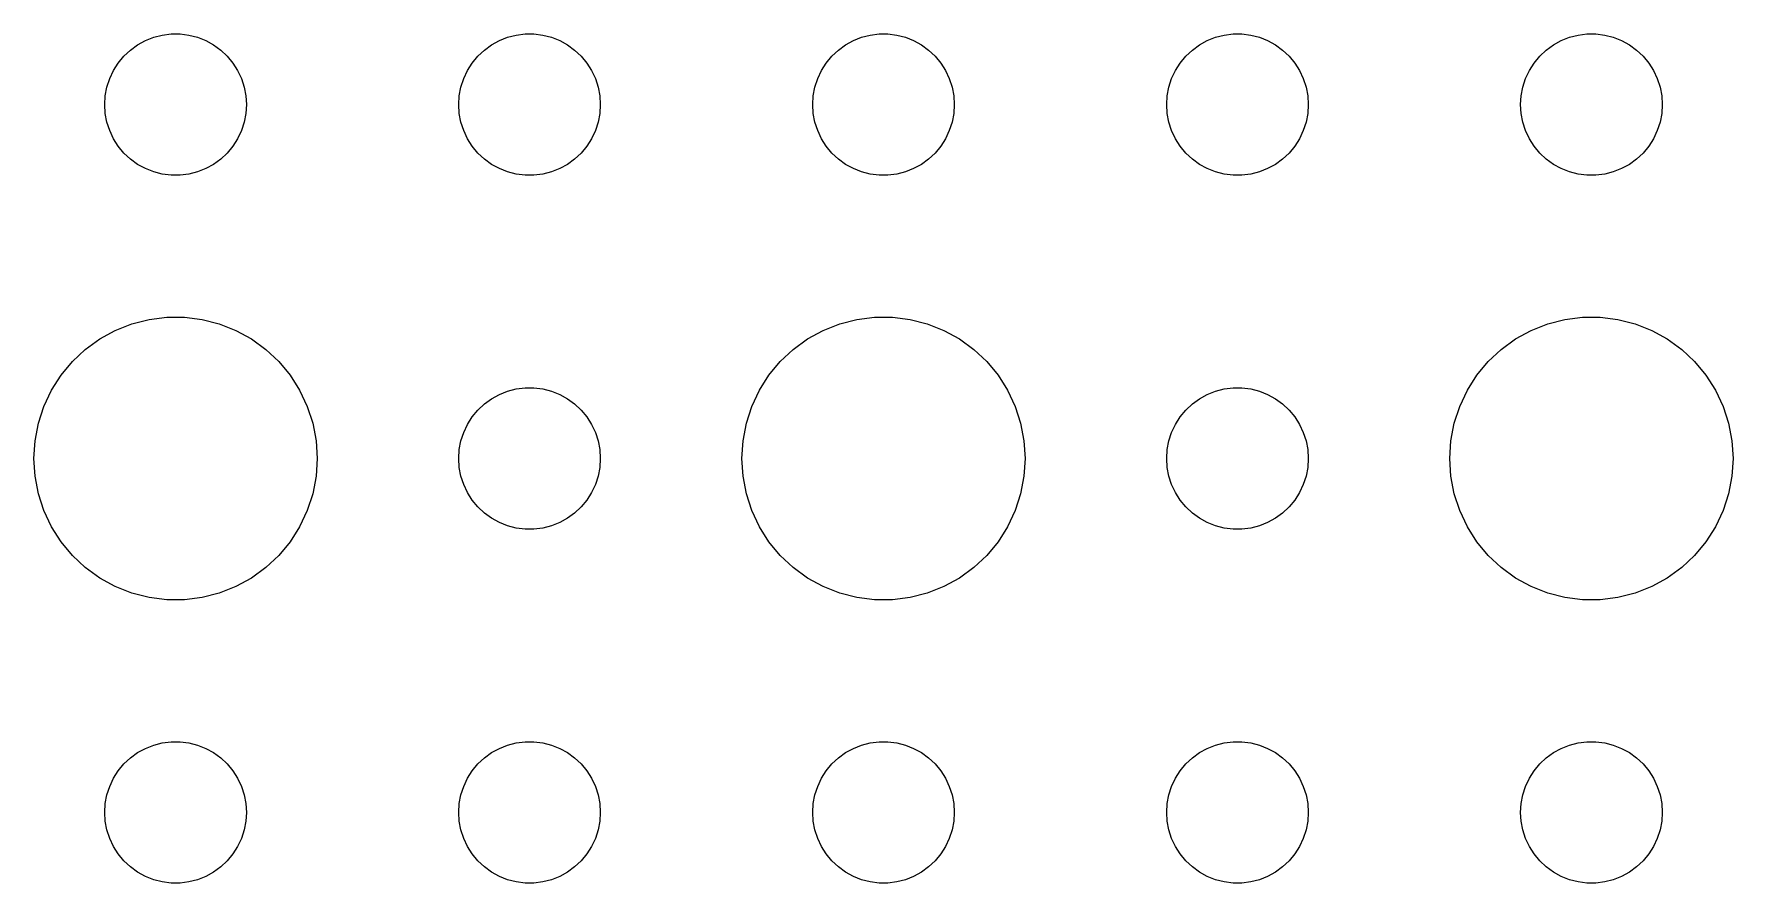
# Model space of a CAD drawing. Header units: metres. Extents: x -127 to 127, y -127 to 127.
# Drawn here: x 12 to 48, y -99 to -81 of the extents above; entities that cross this region are included whole.
import ezdxf

# ---------------------------------------------------------------- set-up
doc = ezdxf.new("R2010")
doc.units = ezdxf.units.M

msp = doc.modelspace()

# ---------------------------------------------------------------- linework, layer by layer
for p, q in [((13.9065, -81.4732), (14.0439, -81.3442)), ((14.0439, -81.3442), (14.1963, -81.2335)), ((14.1963, -81.2335), (14.3613, -81.1428)), ((14.3613, -81.1428), (14.5365, -81.0734)), ((14.5365, -81.0734), (14.7189, -81.0266)), ((14.7189, -81.0266), (14.9058, -81.003)), ((14.9058, -81.003), (15.0942, -81.003)), ((15.0942, -81.003), (15.2811, -81.0266)), ((15.2811, -81.0266), (15.4635, -81.0734)), ((15.4635, -81.0734), (15.6387, -81.1428)), ((15.6387, -81.1428), (15.8037, -81.2335)), ((15.8037, -81.2335), (15.9561, -81.3442)), ((15.9561, -81.3442), (16.0934, -81.4732)), ((21.4065, -81.4732), (21.5439, -81.3442)), ((21.5439, -81.3442), (21.6963, -81.2335)), ((21.6963, -81.2335), (21.8613, -81.1428)), ((21.8613, -81.1428), (22.0365, -81.0734)), ((22.0365, -81.0734), (22.2189, -81.0266)), ((22.2189, -81.0266), (22.4058, -81.003)), ((22.4058, -81.003), (22.5942, -81.003)), ((22.5942, -81.003), (22.7811, -81.0266)), ((22.7811, -81.0266), (22.9635, -81.0734)), ((22.9635, -81.0734), (23.1387, -81.1428)), ((23.1387, -81.1428), (23.3037, -81.2335)), ((23.3037, -81.2335), (23.4561, -81.3442)), ((23.4561, -81.3442), (23.5934, -81.4732)), ((28.9065, -81.4732), (29.0439, -81.3442)), ((29.0439, -81.3442), (29.1963, -81.2335)), ((29.1963, -81.2335), (29.3613, -81.1428)), ((29.3613, -81.1428), (29.5365, -81.0734)), ((29.5365, -81.0734), (29.7189, -81.0266)), ((29.7189, -81.0266), (29.9058, -81.003)), ((29.9058, -81.003), (30.0942, -81.003)), ((30.0942, -81.003), (30.2811, -81.0266)), ((30.2811, -81.0266), (30.4635, -81.0734)), ((30.4635, -81.0734), (30.6387, -81.1428)), ((30.6387, -81.1428), (30.8037, -81.2335)), ((30.8037, -81.2335), (30.9561, -81.3442)), ((30.9561, -81.3442), (31.0934, -81.4732)), ((36.4065, -81.4732), (36.5439, -81.3442)), ((36.5439, -81.3442), (36.6963, -81.2335)), ((36.6963, -81.2335), (36.8613, -81.1428)), ((36.8613, -81.1428), (37.0365, -81.0734)), ((37.0365, -81.0734), (37.2189, -81.0266)), ((37.2189, -81.0266), (37.4058, -81.003)), ((37.4058, -81.003), (37.5942, -81.003)), ((37.5942, -81.003), (37.7811, -81.0266)), ((37.7811, -81.0266), (37.9635, -81.0734)), ((37.9635, -81.0734), (38.1387, -81.1428)), ((38.1387, -81.1428), (38.3037, -81.2335)), ((38.3037, -81.2335), (38.4561, -81.3442)), ((38.4561, -81.3442), (38.5934, -81.4732)), ((43.9065, -81.4732), (44.0439, -81.3442)), ((44.0439, -81.3442), (44.1963, -81.2335)), ((44.1963, -81.2335), (44.3613, -81.1428)), ((44.3613, -81.1428), (44.5365, -81.0734)), ((44.5365, -81.0734), (44.7189, -81.0266)), ((44.7189, -81.0266), (44.9058, -81.003)), ((44.9058, -81.003), (45.0942, -81.003)), ((45.0942, -81.003), (45.2811, -81.0266)), ((45.2811, -81.0266), (45.4635, -81.0734)), ((45.4635, -81.0734), (45.6387, -81.1428)), ((45.6387, -81.1428), (45.8037, -81.2335)), ((45.8037, -81.2335), (45.9561, -81.3442)), ((45.9561, -81.3442), (46.0934, -81.4732)), ((13.6855, -81.7774), (13.7865, -81.6183)), ((13.7865, -81.6183), (13.9065, -81.4732)), ((16.0934, -81.4732), (16.2135, -81.6183)), ((16.2135, -81.6183), (16.3145, -81.7774)), ((21.1855, -81.7774), (21.2865, -81.6183)), ((21.2865, -81.6183), (21.4065, -81.4732)), ((23.5934, -81.4732), (23.7135, -81.6183)), ((23.7135, -81.6183), (23.8145, -81.7774)), ((28.6855, -81.7774), (28.7865, -81.6183)), ((28.7865, -81.6183), (28.9065, -81.4732)), ((31.0934, -81.4732), (31.2135, -81.6183)), ((31.2135, -81.6183), (31.3145, -81.7774)), ((36.1855, -81.7774), (36.2865, -81.6183)), ((36.2865, -81.6183), (36.4065, -81.4732)), ((38.5934, -81.4732), (38.7135, -81.6183)), ((38.7135, -81.6183), (38.8145, -81.7774)), ((43.6855, -81.7774), (43.7865, -81.6183)), ((43.7865, -81.6183), (43.9065, -81.4732)), ((46.0934, -81.4732), (46.2135, -81.6183)), ((46.2135, -81.6183), (46.3145, -81.7774)), ((13.5471, -82.127), (13.6053, -81.9478)), ((13.6053, -81.9478), (13.6855, -81.7774)), ((16.3145, -81.7774), (16.3947, -81.9478)), ((16.3947, -81.9478), (16.4529, -82.127)), ((21.0471, -82.127), (21.1053, -81.9478)), ((21.1053, -81.9478), (21.1855, -81.7774)), ((23.8145, -81.7774), (23.8947, -81.9478)), ((23.8947, -81.9478), (23.9529, -82.127)), ((28.5471, -82.127), (28.6053, -81.9478)), ((28.6053, -81.9478), (28.6855, -81.7774)), ((31.3145, -81.7774), (31.3947, -81.9478)), ((31.3947, -81.9478), (31.4529, -82.127)), ((36.0471, -82.127), (36.1053, -81.9478)), ((36.1053, -81.9478), (36.1855, -81.7774)), ((38.8145, -81.7774), (38.8947, -81.9478)), ((38.8947, -81.9478), (38.9529, -82.127)), ((43.5471, -82.127), (43.6053, -81.9478)), ((43.6053, -81.9478), (43.6855, -81.7774)), ((46.3145, -81.7774), (46.3947, -81.9478)), ((46.3947, -81.9478), (46.4529, -82.127)), ((13.5, -82.5), (13.5118, -82.312)), ((13.5118, -82.312), (13.5471, -82.127)), ((16.4529, -82.127), (16.4882, -82.312)), ((16.4882, -82.312), (16.5, -82.5)), ((21, -82.5), (21.0118, -82.312)), ((21.0118, -82.312), (21.0471, -82.127)), ((23.9529, -82.127), (23.9882, -82.312)), ((23.9882, -82.312), (24, -82.5)), ((28.5, -82.5), (28.5118, -82.312)), ((28.5118, -82.312), (28.5471, -82.127)), ((31.4529, -82.127), (31.4882, -82.312)), ((31.4882, -82.312), (31.5, -82.5)), ((36, -82.5), (36.0118, -82.312)), ((36.0118, -82.312), (36.0471, -82.127)), ((38.9529, -82.127), (38.9882, -82.312)), ((38.9882, -82.312), (39, -82.5)), ((43.5, -82.5), (43.5118, -82.312)), ((43.5118, -82.312), (43.5471, -82.127)), ((46.4529, -82.127), (46.4882, -82.312)), ((46.4882, -82.312), (46.5, -82.5)), ((13.5118, -82.688), (13.5, -82.5)), ((13.5471, -82.873), (13.5118, -82.688)), ((16.4882, -82.688), (16.4529, -82.873)), ((16.5, -82.5), (16.4882, -82.688)), ((21.0118, -82.688), (21, -82.5)), ((21.0471, -82.873), (21.0118, -82.688)), ((23.9882, -82.688), (23.9529, -82.873)), ((24, -82.5), (23.9882, -82.688)), ((28.5118, -82.688), (28.5, -82.5)), ((28.5471, -82.873), (28.5118, -82.688)), ((31.4882, -82.688), (31.4529, -82.873)), ((31.5, -82.5), (31.4882, -82.688)), ((36.0118, -82.688), (36, -82.5)), ((36.0471, -82.873), (36.0118, -82.688)), ((38.9882, -82.688), (38.9529, -82.873)), ((39, -82.5), (38.9882, -82.688)), ((43.5118, -82.688), (43.5, -82.5)), ((43.5471, -82.873), (43.5118, -82.688)), ((46.4882, -82.688), (46.4529, -82.873)), ((46.5, -82.5), (46.4882, -82.688)), ((13.6053, -83.0522), (13.5471, -82.873)), ((13.6855, -83.2226), (13.6053, -83.0522)), ((16.3947, -83.0522), (16.3145, -83.2226)), ((16.4529, -82.873), (16.3947, -83.0522)), ((21.1053, -83.0522), (21.0471, -82.873)), ((21.1855, -83.2226), (21.1053, -83.0522)), ((23.8947, -83.0522), (23.8145, -83.2226)), ((23.9529, -82.873), (23.8947, -83.0522)), ((28.6053, -83.0522), (28.5471, -82.873)), ((28.6855, -83.2226), (28.6053, -83.0522)), ((31.3947, -83.0522), (31.3145, -83.2226)), ((31.4529, -82.873), (31.3947, -83.0522)), ((36.1053, -83.0522), (36.0471, -82.873)), ((36.1855, -83.2226), (36.1053, -83.0522)), ((38.8947, -83.0522), (38.8145, -83.2226)), ((38.9529, -82.873), (38.8947, -83.0522)), ((43.6053, -83.0522), (43.5471, -82.873)), ((43.6855, -83.2226), (43.6053, -83.0522)), ((46.3947, -83.0522), (46.3145, -83.2226)), ((46.4529, -82.873), (46.3947, -83.0522)), ((13.7865, -83.3817), (13.6855, -83.2226)), ((13.9065, -83.5268), (13.7865, -83.3817)), ((16.2135, -83.3817), (16.0934, -83.5268)), ((16.3145, -83.2226), (16.2135, -83.3817)), ((21.2865, -83.3817), (21.1855, -83.2226)), ((21.4065, -83.5268), (21.2865, -83.3817)), ((23.7135, -83.3817), (23.5934, -83.5268)), ((23.8145, -83.2226), (23.7135, -83.3817)), ((28.7865, -83.3817), (28.6855, -83.2226)), ((28.9065, -83.5268), (28.7865, -83.3817)), ((31.2135, -83.3817), (31.0934, -83.5268)), ((31.3145, -83.2226), (31.2135, -83.3817)), ((36.2865, -83.3817), (36.1855, -83.2226)), ((36.4065, -83.5268), (36.2865, -83.3817)), ((38.7135, -83.3817), (38.5934, -83.5268)), ((38.8145, -83.2226), (38.7135, -83.3817)), ((43.7865, -83.3817), (43.6855, -83.2226)), ((43.9065, -83.5268), (43.7865, -83.3817)), ((46.2135, -83.3817), (46.0934, -83.5268)), ((46.3145, -83.2226), (46.2135, -83.3817)), ((14.0439, -83.6558), (13.9065, -83.5268)), ((14.1963, -83.7665), (14.0439, -83.6558)), ((14.3613, -83.8572), (14.1963, -83.7665)), ((14.5365, -83.9266), (14.3613, -83.8572)), ((15.6387, -83.8572), (15.4635, -83.9266)), ((15.8037, -83.7665), (15.6387, -83.8572)), ((15.9561, -83.6558), (15.8037, -83.7665)), ((16.0934, -83.5268), (15.9561, -83.6558)), ((21.5439, -83.6558), (21.4065, -83.5268)), ((21.6963, -83.7665), (21.5439, -83.6558)), ((21.8613, -83.8572), (21.6963, -83.7665)), ((22.0365, -83.9266), (21.8613, -83.8572)), ((23.1387, -83.8572), (22.9635, -83.9266)), ((23.3037, -83.7665), (23.1387, -83.8572)), ((23.4561, -83.6558), (23.3037, -83.7665)), ((23.5934, -83.5268), (23.4561, -83.6558)), ((29.0439, -83.6558), (28.9065, -83.5268)), ((29.1963, -83.7665), (29.0439, -83.6558)), ((29.3613, -83.8572), (29.1963, -83.7665)), ((29.5365, -83.9266), (29.3613, -83.8572)), ((30.6387, -83.8572), (30.4635, -83.9266)), ((30.8037, -83.7665), (30.6387, -83.8572)), ((30.9561, -83.6558), (30.8037, -83.7665)), ((31.0934, -83.5268), (30.9561, -83.6558)), ((36.5439, -83.6558), (36.4065, -83.5268)), ((36.6963, -83.7665), (36.5439, -83.6558)), ((36.8613, -83.8572), (36.6963, -83.7665)), ((37.0365, -83.9266), (36.8613, -83.8572)), ((38.1387, -83.8572), (37.9635, -83.9266)), ((38.3037, -83.7665), (38.1387, -83.8572)), ((38.4561, -83.6558), (38.3037, -83.7665)), ((38.5934, -83.5268), (38.4561, -83.6558)), ((44.0439, -83.6558), (43.9065, -83.5268)), ((44.1963, -83.7665), (44.0439, -83.6558)), ((44.3613, -83.8572), (44.1963, -83.7665)), ((44.5365, -83.9266), (44.3613, -83.8572)), ((45.6387, -83.8572), (45.4635, -83.9266)), ((45.8037, -83.7665), (45.6387, -83.8572)), ((45.9561, -83.6558), (45.8037, -83.7665)), ((46.0934, -83.5268), (45.9561, -83.6558)), ((14.7189, -83.9734), (14.5365, -83.9266)), ((14.9058, -83.997), (14.7189, -83.9734)), ((15.0942, -83.997), (14.9058, -83.997)), ((15.2811, -83.9734), (15.0942, -83.997)), ((15.4635, -83.9266), (15.2811, -83.9734)), ((22.2189, -83.9734), (22.0365, -83.9266)), ((22.4058, -83.997), (22.2189, -83.9734)), ((22.5942, -83.997), (22.4058, -83.997)), ((22.7811, -83.9734), (22.5942, -83.997)), ((22.9635, -83.9266), (22.7811, -83.9734)), ((29.7189, -83.9734), (29.5365, -83.9266)), ((29.9058, -83.997), (29.7189, -83.9734)), ((30.0942, -83.997), (29.9058, -83.997)), ((30.2811, -83.9734), (30.0942, -83.997)), ((30.4635, -83.9266), (30.2811, -83.9734)), ((37.2189, -83.9734), (37.0365, -83.9266)), ((37.4058, -83.997), (37.2189, -83.9734)), ((37.5942, -83.997), (37.4058, -83.997)), ((37.7811, -83.9734), (37.5942, -83.997)), ((37.9635, -83.9266), (37.7811, -83.9734)), ((44.7189, -83.9734), (44.5365, -83.9266)), ((44.9058, -83.997), (44.7189, -83.9734)), ((45.0942, -83.997), (44.9058, -83.997)), ((45.2811, -83.9734), (45.0942, -83.997)), ((45.4635, -83.9266), (45.2811, -83.9734)), ((14.0729, -87.1468), (14.4379, -87.0531)), ((14.4379, -87.0531), (14.8116, -87.0059)), ((14.8116, -87.0059), (15.1884, -87.0059)), ((15.1884, -87.0059), (15.5621, -87.0531)), ((15.5621, -87.0531), (15.927, -87.1468)), ((29.0729, -87.1468), (29.4379, -87.0531)), ((29.4379, -87.0531), (29.8116, -87.0059)), ((29.8116, -87.0059), (30.1884, -87.0059)), ((30.1884, -87.0059), (30.5621, -87.0531)), ((30.5621, -87.0531), (30.927, -87.1468)), ((44.0729, -87.1468), (44.4379, -87.0531)), ((44.4379, -87.0531), (44.8116, -87.0059)), ((44.8116, -87.0059), (45.1884, -87.0059)), ((45.1884, -87.0059), (45.5621, -87.0531)), ((45.5621, -87.0531), (45.927, -87.1468)), ((13.0877, -87.6885), (13.3925, -87.467)), ((13.3925, -87.467), (13.7227, -87.2855)), ((13.7227, -87.2855), (14.0729, -87.1468)), ((15.927, -87.1468), (16.2773, -87.2855)), ((16.2773, -87.2855), (16.6075, -87.467)), ((16.6075, -87.467), (16.9123, -87.6885)), ((28.0877, -87.6885), (28.3925, -87.467)), ((28.3925, -87.467), (28.7227, -87.2855)), ((28.7227, -87.2855), (29.0729, -87.1468)), ((30.927, -87.1468), (31.2773, -87.2855)), ((31.2773, -87.2855), (31.6075, -87.467)), ((31.6075, -87.467), (31.9123, -87.6885)), ((43.0877, -87.6885), (43.3925, -87.467)), ((43.3925, -87.467), (43.7227, -87.2855)), ((43.7227, -87.2855), (44.0729, -87.1468)), ((45.927, -87.1468), (46.2773, -87.2855)), ((46.2773, -87.2855), (46.6075, -87.467)), ((46.6075, -87.467), (46.9123, -87.6885)), ((12.8131, -87.9464), (13.0877, -87.6885)), ((16.9123, -87.6885), (17.1869, -87.9464)), ((27.8131, -87.9464), (28.0877, -87.6885)), ((31.9123, -87.6885), (32.1869, -87.9464)), ((42.8131, -87.9464), (43.0877, -87.6885)), ((46.9123, -87.6885), (47.1869, -87.9464)), ((12.5729, -88.2366), (12.8131, -87.9464)), ((17.1869, -87.9464), (17.427, -88.2366)), ((27.5729, -88.2366), (27.8131, -87.9464)), ((32.1869, -87.9464), (32.427, -88.2366)), ((42.5729, -88.2366), (42.8131, -87.9464)), ((47.1869, -87.9464), (47.427, -88.2366)), ((12.2107, -88.8956), (12.3711, -88.5547)), ((12.3711, -88.5547), (12.5729, -88.2366)), ((17.427, -88.2366), (17.6289, -88.5547)), ((17.6289, -88.5547), (17.7893, -88.8956)), ((22.0365, -88.5734), (22.2189, -88.5266)), ((22.2189, -88.5266), (22.4058, -88.503)), ((22.4058, -88.503), (22.5942, -88.503)), ((22.5942, -88.503), (22.7811, -88.5266)), ((22.7811, -88.5266), (22.9635, -88.5734)), ((27.2107, -88.8956), (27.3711, -88.5547)), ((27.3711, -88.5547), (27.5729, -88.2366)), ((32.427, -88.2366), (32.6289, -88.5547)), ((32.6289, -88.5547), (32.7893, -88.8956)), ((37.0365, -88.5734), (37.2189, -88.5266)), ((37.2189, -88.5266), (37.4058, -88.503)), ((37.4058, -88.503), (37.5942, -88.503)), ((37.5942, -88.503), (37.7811, -88.5266)), ((37.7811, -88.5266), (37.9635, -88.5734)), ((42.2107, -88.8956), (42.3711, -88.5547)), ((42.3711, -88.5547), (42.5729, -88.2366)), ((47.427, -88.2366), (47.6289, -88.5547)), ((47.6289, -88.5547), (47.7893, -88.8956)), ((12.0942, -89.2539), (12.2107, -88.8956)), ((17.7893, -88.8956), (17.9057, -89.2539)), ((21.4065, -88.9732), (21.5439, -88.8442)), ((21.5439, -88.8442), (21.6963, -88.7335)), ((21.6963, -88.7335), (21.8613, -88.6428)), ((21.8613, -88.6428), (22.0365, -88.5734)), ((22.9635, -88.5734), (23.1387, -88.6428)), ((23.1387, -88.6428), (23.3037, -88.7335)), ((23.3037, -88.7335), (23.4561, -88.8442)), ((23.4561, -88.8442), (23.5934, -88.9732)), ((27.0942, -89.2539), (27.2107, -88.8956)), ((32.7893, -88.8956), (32.9057, -89.2539)), ((36.4065, -88.9732), (36.5439, -88.8442)), ((36.5439, -88.8442), (36.6963, -88.7335)), ((36.6963, -88.7335), (36.8613, -88.6428)), ((36.8613, -88.6428), (37.0365, -88.5734)), ((37.9635, -88.5734), (38.1387, -88.6428)), ((38.1387, -88.6428), (38.3037, -88.7335)), ((38.3037, -88.7335), (38.4561, -88.8442)), ((38.4561, -88.8442), (38.5934, -88.9732)), ((42.0942, -89.2539), (42.2107, -88.8956)), ((47.7893, -88.8956), (47.9057, -89.2539)), ((12.0237, -89.624), (12.0942, -89.2539)), ((17.9057, -89.2539), (17.9763, -89.624)), ((21.1053, -89.4478), (21.1855, -89.2774)), ((21.1855, -89.2774), (21.2865, -89.1183)), ((21.2865, -89.1183), (21.4065, -88.9732)), ((23.5934, -88.9732), (23.7135, -89.1183)), ((23.7135, -89.1183), (23.8145, -89.2774)), ((23.8145, -89.2774), (23.8947, -89.4478)), ((27.0237, -89.624), (27.0942, -89.2539)), ((32.9057, -89.2539), (32.9763, -89.624)), ((36.1053, -89.4478), (36.1855, -89.2774)), ((36.1855, -89.2774), (36.2865, -89.1183)), ((36.2865, -89.1183), (36.4065, -88.9732)), ((38.5934, -88.9732), (38.7135, -89.1183)), ((38.7135, -89.1183), (38.8145, -89.2774)), ((38.8145, -89.2774), (38.8947, -89.4478)), ((42.0237, -89.624), (42.0942, -89.2539)), ((47.9057, -89.2539), (47.9763, -89.624)), ((12, -90), (12.0237, -89.624)), ((17.9763, -89.624), (18, -90)), ((21.0118, -89.812), (21.0471, -89.627)), ((21.0471, -89.627), (21.1053, -89.4478)), ((23.8947, -89.4478), (23.9529, -89.627)), ((23.9529, -89.627), (23.9882, -89.812)), ((27, -90), (27.0237, -89.624)), ((32.9763, -89.624), (33, -90)), ((36.0118, -89.812), (36.0471, -89.627)), ((36.0471, -89.627), (36.1053, -89.4478)), ((38.8947, -89.4478), (38.9529, -89.627)), ((38.9529, -89.627), (38.9882, -89.812)), ((42, -90), (42.0237, -89.624)), ((47.9763, -89.624), (48, -90)), ((12.0237, -90.376), (12, -90)), ((18, -90), (17.9763, -90.376)), ((21, -90), (21.0118, -89.812)), ((21.0118, -90.188), (21, -90)), ((23.9882, -89.812), (24, -90)), ((24, -90), (23.9882, -90.188)), ((27.0237, -90.376), (27, -90)), ((33, -90), (32.9763, -90.376)), ((36, -90), (36.0118, -89.812)), ((36.0118, -90.188), (36, -90)), ((38.9882, -89.812), (39, -90)), ((39, -90), (38.9882, -90.188)), ((42.0237, -90.376), (42, -90)), ((48, -90), (47.9763, -90.376)), ((21.0471, -90.373), (21.0118, -90.188)), ((23.9882, -90.188), (23.9529, -90.373)), ((36.0471, -90.373), (36.0118, -90.188)), ((38.9882, -90.188), (38.9529, -90.373)), ((12.0942, -90.7461), (12.0237, -90.376)), ((17.9763, -90.376), (17.9057, -90.7461)), ((21.1053, -90.5522), (21.0471, -90.373)), ((21.1855, -90.7226), (21.1053, -90.5522)), ((23.8947, -90.5522), (23.8145, -90.7226)), ((23.9529, -90.373), (23.8947, -90.5522)), ((27.0942, -90.7461), (27.0237, -90.376)), ((32.9763, -90.376), (32.9057, -90.7461)), ((36.1053, -90.5522), (36.0471, -90.373)), ((36.1855, -90.7226), (36.1053, -90.5522)), ((38.8947, -90.5522), (38.8145, -90.7226)), ((38.9529, -90.373), (38.8947, -90.5522)), ((42.0942, -90.7461), (42.0237, -90.376)), ((47.9763, -90.376), (47.9057, -90.7461)), ((12.2107, -91.1044), (12.0942, -90.7461)), ((17.9057, -90.7461), (17.7893, -91.1044)), ((21.2865, -90.8817), (21.1855, -90.7226)), ((21.4065, -91.0268), (21.2865, -90.8817)), ((21.5439, -91.1558), (21.4065, -91.0268)), ((23.5934, -91.0268), (23.4561, -91.1558)), ((23.7135, -90.8817), (23.5934, -91.0268)), ((23.8145, -90.7226), (23.7135, -90.8817)), ((27.2107, -91.1044), (27.0942, -90.7461)), ((32.9057, -90.7461), (32.7893, -91.1044)), ((36.2865, -90.8817), (36.1855, -90.7226)), ((36.4065, -91.0268), (36.2865, -90.8817)), ((36.5439, -91.1558), (36.4065, -91.0268)), ((38.5934, -91.0268), (38.4561, -91.1558)), ((38.7135, -90.8817), (38.5934, -91.0268)), ((38.8145, -90.7226), (38.7135, -90.8817)), ((42.2107, -91.1044), (42.0942, -90.7461)), ((47.9057, -90.7461), (47.7893, -91.1044)), ((12.3711, -91.4453), (12.2107, -91.1044)), ((17.7893, -91.1044), (17.6289, -91.4453)), ((21.6963, -91.2665), (21.5439, -91.1558)), ((21.8613, -91.3572), (21.6963, -91.2665)), ((22.0365, -91.4266), (21.8613, -91.3572)), ((22.2189, -91.4734), (22.0365, -91.4266)), ((22.9635, -91.4266), (22.7811, -91.4734)), ((23.1387, -91.3572), (22.9635, -91.4266)), ((23.3037, -91.2665), (23.1387, -91.3572)), ((23.4561, -91.1558), (23.3037, -91.2665)), ((27.3711, -91.4453), (27.2107, -91.1044)), ((32.7893, -91.1044), (32.6289, -91.4453)), ((36.6963, -91.2665), (36.5439, -91.1558)), ((36.8613, -91.3572), (36.6963, -91.2665)), ((37.0365, -91.4266), (36.8613, -91.3572)), ((37.2189, -91.4734), (37.0365, -91.4266)), ((37.9635, -91.4266), (37.7811, -91.4734)), ((38.1387, -91.3572), (37.9635, -91.4266)), ((38.3037, -91.2665), (38.1387, -91.3572)), ((38.4561, -91.1558), (38.3037, -91.2665)), ((42.3711, -91.4453), (42.2107, -91.1044)), ((47.7893, -91.1044), (47.6289, -91.4453)), ((12.5729, -91.7634), (12.3711, -91.4453)), ((12.8131, -92.0536), (12.5729, -91.7634)), ((17.427, -91.7634), (17.1869, -92.0536)), ((17.6289, -91.4453), (17.427, -91.7634)), ((22.4058, -91.497), (22.2189, -91.4734)), ((22.5942, -91.497), (22.4058, -91.497)), ((22.7811, -91.4734), (22.5942, -91.497)), ((27.5729, -91.7634), (27.3711, -91.4453)), ((27.8131, -92.0536), (27.5729, -91.7634)), ((32.427, -91.7634), (32.1869, -92.0536)), ((32.6289, -91.4453), (32.427, -91.7634)), ((37.4058, -91.497), (37.2189, -91.4734)), ((37.5942, -91.497), (37.4058, -91.497)), ((37.7811, -91.4734), (37.5942, -91.497)), ((42.5729, -91.7634), (42.3711, -91.4453)), ((42.8131, -92.0536), (42.5729, -91.7634)), ((47.427, -91.7634), (47.1869, -92.0536)), ((47.6289, -91.4453), (47.427, -91.7634)), ((13.0877, -92.3115), (12.8131, -92.0536)), ((17.1869, -92.0536), (16.9123, -92.3115)), ((28.0877, -92.3115), (27.8131, -92.0536)), ((32.1869, -92.0536), (31.9123, -92.3115)), ((43.0877, -92.3115), (42.8131, -92.0536)), ((47.1869, -92.0536), (46.9123, -92.3115)), ((13.3925, -92.533), (13.0877, -92.3115)), ((16.9123, -92.3115), (16.6075, -92.533)), ((28.3925, -92.533), (28.0877, -92.3115)), ((31.9123, -92.3115), (31.6075, -92.533)), ((43.3925, -92.533), (43.0877, -92.3115)), ((46.9123, -92.3115), (46.6075, -92.533)), ((13.7227, -92.7145), (13.3925, -92.533)), ((14.0729, -92.8532), (13.7227, -92.7145)), ((14.4379, -92.9469), (14.0729, -92.8532)), ((15.927, -92.8532), (15.5621, -92.9469)), ((16.2773, -92.7145), (15.927, -92.8532)), ((16.6075, -92.533), (16.2773, -92.7145)), ((28.7227, -92.7145), (28.3925, -92.533)), ((29.0729, -92.8532), (28.7227, -92.7145)), ((29.4379, -92.9469), (29.0729, -92.8532)), ((30.927, -92.8532), (30.5621, -92.9469)), ((31.2773, -92.7145), (30.927, -92.8532)), ((31.6075, -92.533), (31.2773, -92.7145)), ((43.7227, -92.7145), (43.3925, -92.533)), ((44.0729, -92.8532), (43.7227, -92.7145)), ((44.4379, -92.9469), (44.0729, -92.8532)), ((45.927, -92.8532), (45.5621, -92.9469)), ((46.2773, -92.7145), (45.927, -92.8532)), ((46.6075, -92.533), (46.2773, -92.7145)), ((14.8116, -92.9941), (14.4379, -92.9469)), ((15.1884, -92.9941), (14.8116, -92.9941)), ((15.5621, -92.9469), (15.1884, -92.9941)), ((29.8116, -92.9941), (29.4379, -92.9469)), ((30.1884, -92.9941), (29.8116, -92.9941)), ((30.5621, -92.9469), (30.1884, -92.9941)), ((44.8116, -92.9941), (44.4379, -92.9469)), ((45.1884, -92.9941), (44.8116, -92.9941)), ((45.5621, -92.9469), (45.1884, -92.9941)), ((14.3613, -96.1428), (14.5365, -96.0734)), ((14.5365, -96.0734), (14.7189, -96.0266)), ((14.7189, -96.0266), (14.9058, -96.003)), ((14.9058, -96.003), (15.0942, -96.003)), ((15.0942, -96.003), (15.2811, -96.0266)), ((15.2811, -96.0266), (15.4635, -96.0734)), ((15.4635, -96.0734), (15.6387, -96.1428)), ((21.8613, -96.1428), (22.0365, -96.0734)), ((22.0365, -96.0734), (22.2189, -96.0266)), ((22.2189, -96.0266), (22.4058, -96.003)), ((22.4058, -96.003), (22.5942, -96.003)), ((22.5942, -96.003), (22.7811, -96.0266)), ((22.7811, -96.0266), (22.9635, -96.0734)), ((22.9635, -96.0734), (23.1387, -96.1428)), ((29.3613, -96.1428), (29.5365, -96.0734)), ((29.5365, -96.0734), (29.7189, -96.0266)), ((29.7189, -96.0266), (29.9058, -96.003)), ((29.9058, -96.003), (30.0942, -96.003)), ((30.0942, -96.003), (30.2811, -96.0266)), ((30.2811, -96.0266), (30.4635, -96.0734)), ((30.4635, -96.0734), (30.6387, -96.1428)), ((36.8613, -96.1428), (37.0365, -96.0734)), ((37.0365, -96.0734), (37.2189, -96.0266)), ((37.2189, -96.0266), (37.4058, -96.003)), ((37.4058, -96.003), (37.5942, -96.003)), ((37.5942, -96.003), (37.7811, -96.0266)), ((37.7811, -96.0266), (37.9635, -96.0734)), ((37.9635, -96.0734), (38.1387, -96.1428)), ((44.3613, -96.1428), (44.5365, -96.0734)), ((44.5365, -96.0734), (44.7189, -96.0266)), ((44.7189, -96.0266), (44.9058, -96.003)), ((44.9058, -96.003), (45.0942, -96.003)), ((45.0942, -96.003), (45.2811, -96.0266)), ((45.2811, -96.0266), (45.4635, -96.0734)), ((45.4635, -96.0734), (45.6387, -96.1428)), ((13.7865, -96.6183), (13.9065, -96.4732)), ((13.9065, -96.4732), (14.0439, -96.3442)), ((14.0439, -96.3442), (14.1963, -96.2335)), ((14.1963, -96.2335), (14.3613, -96.1428)), ((15.6387, -96.1428), (15.8037, -96.2335)), ((15.8037, -96.2335), (15.9561, -96.3442)), ((15.9561, -96.3442), (16.0934, -96.4732)), ((16.0934, -96.4732), (16.2135, -96.6183)), ((21.2865, -96.6183), (21.4065, -96.4732)), ((21.4065, -96.4732), (21.5439, -96.3442)), ((21.5439, -96.3442), (21.6963, -96.2335)), ((21.6963, -96.2335), (21.8613, -96.1428)), ((23.1387, -96.1428), (23.3037, -96.2335)), ((23.3037, -96.2335), (23.4561, -96.3442)), ((23.4561, -96.3442), (23.5934, -96.4732)), ((23.5934, -96.4732), (23.7135, -96.6183)), ((28.7865, -96.6183), (28.9065, -96.4732)), ((28.9065, -96.4732), (29.0439, -96.3442)), ((29.0439, -96.3442), (29.1963, -96.2335)), ((29.1963, -96.2335), (29.3613, -96.1428)), ((30.6387, -96.1428), (30.8037, -96.2335)), ((30.8037, -96.2335), (30.9561, -96.3442)), ((30.9561, -96.3442), (31.0934, -96.4732)), ((31.0934, -96.4732), (31.2135, -96.6183)), ((36.2865, -96.6183), (36.4065, -96.4732)), ((36.4065, -96.4732), (36.5439, -96.3442)), ((36.5439, -96.3442), (36.6963, -96.2335)), ((36.6963, -96.2335), (36.8613, -96.1428)), ((38.1387, -96.1428), (38.3037, -96.2335)), ((38.3037, -96.2335), (38.4561, -96.3442)), ((38.4561, -96.3442), (38.5934, -96.4732)), ((38.5934, -96.4732), (38.7135, -96.6183)), ((43.7865, -96.6183), (43.9065, -96.4732)), ((43.9065, -96.4732), (44.0439, -96.3442)), ((44.0439, -96.3442), (44.1963, -96.2335)), ((44.1963, -96.2335), (44.3613, -96.1428)), ((45.6387, -96.1428), (45.8037, -96.2335)), ((45.8037, -96.2335), (45.9561, -96.3442)), ((45.9561, -96.3442), (46.0934, -96.4732)), ((46.0934, -96.4732), (46.2135, -96.6183)), ((13.6053, -96.9478), (13.6855, -96.7774)), ((13.6855, -96.7774), (13.7865, -96.6183)), ((16.2135, -96.6183), (16.3145, -96.7774)), ((16.3145, -96.7774), (16.3947, -96.9478)), ((21.1053, -96.9478), (21.1855, -96.7774)), ((21.1855, -96.7774), (21.2865, -96.6183)), ((23.7135, -96.6183), (23.8145, -96.7774)), ((23.8145, -96.7774), (23.8947, -96.9478)), ((28.6053, -96.9478), (28.6855, -96.7774)), ((28.6855, -96.7774), (28.7865, -96.6183)), ((31.2135, -96.6183), (31.3145, -96.7774)), ((31.3145, -96.7774), (31.3947, -96.9478)), ((36.1053, -96.9478), (36.1855, -96.7774)), ((36.1855, -96.7774), (36.2865, -96.6183)), ((38.7135, -96.6183), (38.8145, -96.7774)), ((38.8145, -96.7774), (38.8947, -96.9478)), ((43.6053, -96.9478), (43.6855, -96.7774)), ((43.6855, -96.7774), (43.7865, -96.6183)), ((46.2135, -96.6183), (46.3145, -96.7774)), ((46.3145, -96.7774), (46.3947, -96.9478)), ((13.5118, -97.312), (13.5471, -97.127)), ((13.5471, -97.127), (13.6053, -96.9478)), ((16.3947, -96.9478), (16.4529, -97.127)), ((16.4529, -97.127), (16.4882, -97.312)), ((21.0118, -97.312), (21.0471, -97.127)), ((21.0471, -97.127), (21.1053, -96.9478)), ((23.8947, -96.9478), (23.9529, -97.127)), ((23.9529, -97.127), (23.9882, -97.312)), ((28.5118, -97.312), (28.5471, -97.127)), ((28.5471, -97.127), (28.6053, -96.9478)), ((31.3947, -96.9478), (31.4529, -97.127)), ((31.4529, -97.127), (31.4882, -97.312)), ((36.0118, -97.312), (36.0471, -97.127)), ((36.0471, -97.127), (36.1053, -96.9478)), ((38.8947, -96.9478), (38.9529, -97.127)), ((38.9529, -97.127), (38.9882, -97.312)), ((43.5118, -97.312), (43.5471, -97.127)), ((43.5471, -97.127), (43.6053, -96.9478)), ((46.3947, -96.9478), (46.4529, -97.127)), ((46.4529, -97.127), (46.4882, -97.312)), ((13.5, -97.5), (13.5118, -97.312)), ((13.5118, -97.688), (13.5, -97.5)), ((16.4882, -97.312), (16.5, -97.5)), ((16.5, -97.5), (16.4882, -97.688)), ((21, -97.5), (21.0118, -97.312)), ((21.0118, -97.688), (21, -97.5)), ((23.9882, -97.312), (24, -97.5)), ((24, -97.5), (23.9882, -97.688)), ((28.5, -97.5), (28.5118, -97.312)), ((28.5118, -97.688), (28.5, -97.5)), ((31.4882, -97.312), (31.5, -97.5)), ((31.5, -97.5), (31.4882, -97.688)), ((36, -97.5), (36.0118, -97.312)), ((36.0118, -97.688), (36, -97.5)), ((38.9882, -97.312), (39, -97.5)), ((39, -97.5), (38.9882, -97.688)), ((43.5, -97.5), (43.5118, -97.312)), ((43.5118, -97.688), (43.5, -97.5)), ((46.4882, -97.312), (46.5, -97.5)), ((46.5, -97.5), (46.4882, -97.688)), ((13.5471, -97.873), (13.5118, -97.688)), ((13.6053, -98.0522), (13.5471, -97.873)), ((16.4529, -97.873), (16.3947, -98.0522)), ((16.4882, -97.688), (16.4529, -97.873)), ((21.0471, -97.873), (21.0118, -97.688)), ((21.1053, -98.0522), (21.0471, -97.873)), ((23.9529, -97.873), (23.8947, -98.0522)), ((23.9882, -97.688), (23.9529, -97.873)), ((28.5471, -97.873), (28.5118, -97.688)), ((28.6053, -98.0522), (28.5471, -97.873)), ((31.4529, -97.873), (31.3947, -98.0522)), ((31.4882, -97.688), (31.4529, -97.873)), ((36.0471, -97.873), (36.0118, -97.688)), ((36.1053, -98.0522), (36.0471, -97.873)), ((38.9529, -97.873), (38.8947, -98.0522)), ((38.9882, -97.688), (38.9529, -97.873)), ((43.5471, -97.873), (43.5118, -97.688)), ((43.6053, -98.0522), (43.5471, -97.873)), ((46.4529, -97.873), (46.3947, -98.0522)), ((46.4882, -97.688), (46.4529, -97.873)), ((13.6855, -98.2226), (13.6053, -98.0522)), ((13.7865, -98.3817), (13.6855, -98.2226)), ((16.3145, -98.2226), (16.2135, -98.3817)), ((16.3947, -98.0522), (16.3145, -98.2226)), ((21.1855, -98.2226), (21.1053, -98.0522)), ((21.2865, -98.3817), (21.1855, -98.2226)), ((23.8145, -98.2226), (23.7135, -98.3817)), ((23.8947, -98.0522), (23.8145, -98.2226)), ((28.6855, -98.2226), (28.6053, -98.0522)), ((28.7865, -98.3817), (28.6855, -98.2226)), ((31.3145, -98.2226), (31.2135, -98.3817)), ((31.3947, -98.0522), (31.3145, -98.2226)), ((36.1855, -98.2226), (36.1053, -98.0522)), ((36.2865, -98.3817), (36.1855, -98.2226)), ((38.8145, -98.2226), (38.7135, -98.3817)), ((38.8947, -98.0522), (38.8145, -98.2226)), ((43.6855, -98.2226), (43.6053, -98.0522)), ((43.7865, -98.3817), (43.6855, -98.2226)), ((46.3145, -98.2226), (46.2135, -98.3817)), ((46.3947, -98.0522), (46.3145, -98.2226)), ((13.9065, -98.5268), (13.7865, -98.3817)), ((14.0439, -98.6558), (13.9065, -98.5268)), ((16.0934, -98.5268), (15.9561, -98.6558)), ((16.2135, -98.3817), (16.0934, -98.5268)), ((21.4065, -98.5268), (21.2865, -98.3817)), ((21.5439, -98.6558), (21.4065, -98.5268)), ((23.5934, -98.5268), (23.4561, -98.6558)), ((23.7135, -98.3817), (23.5934, -98.5268)), ((28.9065, -98.5268), (28.7865, -98.3817)), ((29.0439, -98.6558), (28.9065, -98.5268)), ((31.0934, -98.5268), (30.9561, -98.6558)), ((31.2135, -98.3817), (31.0934, -98.5268)), ((36.4065, -98.5268), (36.2865, -98.3817)), ((36.5439, -98.6558), (36.4065, -98.5268)), ((38.5934, -98.5268), (38.4561, -98.6558)), ((38.7135, -98.3817), (38.5934, -98.5268)), ((43.9065, -98.5268), (43.7865, -98.3817)), ((44.0439, -98.6558), (43.9065, -98.5268)), ((46.0934, -98.5268), (45.9561, -98.6558)), ((46.2135, -98.3817), (46.0934, -98.5268)), ((14.1963, -98.7665), (14.0439, -98.6558)), ((14.3613, -98.8572), (14.1963, -98.7665)), ((14.5365, -98.9266), (14.3613, -98.8572)), ((14.7189, -98.9734), (14.5365, -98.9266)), ((14.9058, -98.997), (14.7189, -98.9734)), ((15.0942, -98.997), (14.9058, -98.997)), ((15.2811, -98.9734), (15.0942, -98.997)), ((15.4635, -98.9266), (15.2811, -98.9734)), ((15.6387, -98.8572), (15.4635, -98.9266)), ((15.8037, -98.7665), (15.6387, -98.8572)), ((15.9561, -98.6558), (15.8037, -98.7665)), ((21.6963, -98.7665), (21.5439, -98.6558)), ((21.8613, -98.8572), (21.6963, -98.7665)), ((22.0365, -98.9266), (21.8613, -98.8572)), ((22.2189, -98.9734), (22.0365, -98.9266)), ((22.4058, -98.997), (22.2189, -98.9734)), ((22.5942, -98.997), (22.4058, -98.997)), ((22.7811, -98.9734), (22.5942, -98.997)), ((22.9635, -98.9266), (22.7811, -98.9734)), ((23.1387, -98.8572), (22.9635, -98.9266)), ((23.3037, -98.7665), (23.1387, -98.8572)), ((23.4561, -98.6558), (23.3037, -98.7665)), ((29.1963, -98.7665), (29.0439, -98.6558)), ((29.3613, -98.8572), (29.1963, -98.7665)), ((29.5365, -98.9266), (29.3613, -98.8572)), ((29.7189, -98.9734), (29.5365, -98.9266)), ((29.9058, -98.997), (29.7189, -98.9734)), ((30.0942, -98.997), (29.9058, -98.997)), ((30.2811, -98.9734), (30.0942, -98.997)), ((30.4635, -98.9266), (30.2811, -98.9734)), ((30.6387, -98.8572), (30.4635, -98.9266)), ((30.8037, -98.7665), (30.6387, -98.8572)), ((30.9561, -98.6558), (30.8037, -98.7665)), ((36.6963, -98.7665), (36.5439, -98.6558)), ((36.8613, -98.8572), (36.6963, -98.7665)), ((37.0365, -98.9266), (36.8613, -98.8572)), ((37.2189, -98.9734), (37.0365, -98.9266)), ((37.4058, -98.997), (37.2189, -98.9734)), ((37.5942, -98.997), (37.4058, -98.997)), ((37.7811, -98.9734), (37.5942, -98.997)), ((37.9635, -98.9266), (37.7811, -98.9734)), ((38.1387, -98.8572), (37.9635, -98.9266)), ((38.3037, -98.7665), (38.1387, -98.8572)), ((38.4561, -98.6558), (38.3037, -98.7665)), ((44.1963, -98.7665), (44.0439, -98.6558)), ((44.3613, -98.8572), (44.1963, -98.7665)), ((44.5365, -98.9266), (44.3613, -98.8572)), ((44.7189, -98.9734), (44.5365, -98.9266)), ((44.9058, -98.997), (44.7189, -98.9734)), ((45.0942, -98.997), (44.9058, -98.997)), ((45.2811, -98.9734), (45.0942, -98.997)), ((45.4635, -98.9266), (45.2811, -98.9734)), ((45.6387, -98.8572), (45.4635, -98.9266)), ((45.8037, -98.7665), (45.6387, -98.8572)), ((45.9561, -98.6558), (45.8037, -98.7665))]:
    msp.add_line(p, q)

doc.saveas('drawing.dxf')
